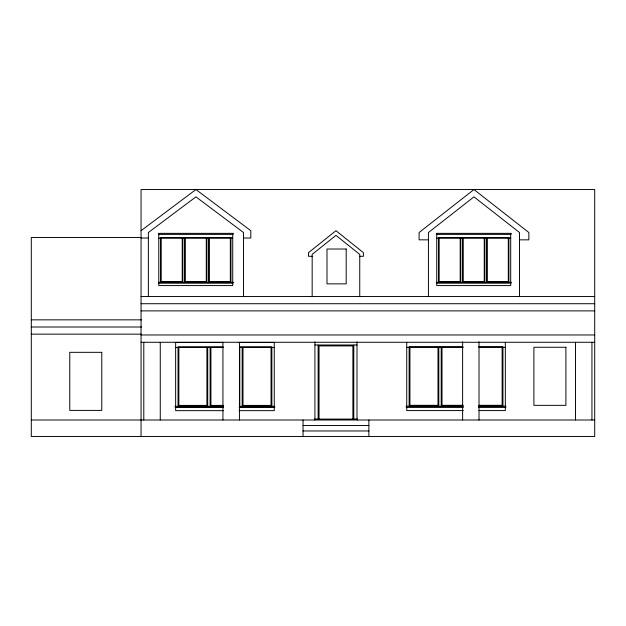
<?xml version="1.0" encoding="UTF-8"?>
<svg xmlns="http://www.w3.org/2000/svg" width="626" height="626" viewBox="0 0 626 626"><rect width="100%" height="100%" fill="white"/><g stroke="black" fill="none" stroke-linecap="round" stroke-linejoin="round"><path stroke-width="0.94" d="M141.053 230.697L195.93 189.537L250.807 230.697L250.807 238.013L243.491 238.013M141.539 237.528L31.3 237.528L31.3 436.463L594.7 436.463L594.7 189.537L141.053 189.537L141.053 436.463M141.053 238.013L148.37 238.013M158.777 238.154L232.731 238.154M436.745 238.154L510.699 238.154M428.434 239.844L419.091 239.844L419.091 232.528L473.968 189.537L528.845 232.528L528.845 239.844L519.51 239.844M312.171 256.3L308.524 256.3L308.524 252.646L335.966 230.697L363.401 252.646L363.401 256.3L359.754 256.3M141.053 296.544L594.7 296.544M141.053 303.72L594.7 303.72M141.053 310.887L594.7 310.887M31.3 319.847L141.539 319.847M31.3 327.007L141.539 327.007M31.3 334.159L141.539 334.159M141.053 334.965L594.7 334.965M141.053 342.281L594.7 342.281M175.194 342.414L223.49 342.414M239.109 342.414L274.712 342.414M314.925 344.996L357 344.996M462.872 346.671L409.13 346.671L409.13 406.579L462.872 406.579M478.507 346.671L502.936 346.671L502.936 406.579L478.507 406.579M222.997 346.757L178.05 346.757L178.05 406.665L222.997 406.665M239.609 346.757L271.856 346.757L271.856 406.665L239.609 406.665M175.648 347.438L223.513 347.438M274.258 347.438L239.781 347.438L239.781 406.321M406.736 347.36L463.295 347.36M478.906 347.36L505.338 347.36M463.295 405.319L442.003 405.319L442.003 347.36M478.906 405.319L502.138 405.319L502.138 347.36M223.498 405.405L210.915 405.405L210.915 347.438M463.217 406.235L406.274 406.235L406.274 407.377L463.357 407.377M478.507 406.235L505.792 406.235L505.792 407.377L478.475 407.377M223.513 406.321L175.194 406.321L175.194 407.463L223.49 407.463M239.609 406.321L274.712 406.321L274.712 407.463L239.109 407.463M463.357 410.578L406.736 410.578L406.736 407.377M478.976 410.578L505.338 410.578L505.338 407.377M223.49 410.664L175.648 410.664L175.648 407.463M239.109 410.664L274.258 410.664L274.258 407.463M31.3 419.999L594.7 419.999M303.039 425.484L368.886 425.484M303.039 430.97L368.886 430.97M591.946 342.281L591.946 419.999M575.505 342.281L575.505 419.999M519.51 296.544L519.51 232.528L473.968 196.861L428.434 232.528L428.434 296.544M510.699 234.382L510.699 282.31M510.699 283.171L510.699 285.573L436.745 285.573L436.745 283.171M508.296 238.154L508.296 281.63L487.247 281.63L487.247 238.154M505.338 342.328L505.338 406.235M486.645 238.154L486.645 282.31M484.845 238.154L484.845 282.31M484.242 238.154L484.242 281.63L463.193 281.63L463.193 238.154M479.023 341.804L479.023 419.999M462.591 238.154L462.591 282.31M462.614 341.804L462.614 419.999M460.791 238.154L460.791 282.31M460.188 238.154L460.188 281.63L439.139 281.63L439.139 238.154M441.205 347.36L441.205 406.235M438.803 347.36L438.803 406.235M437.997 347.36L437.997 405.319L409.936 405.319L409.936 347.36M436.745 234.382L436.745 282.31M406.736 342.328L406.736 406.235M368.886 419.999L368.886 436.463M359.754 296.544L359.754 254.399L335.966 235.368L312.171 254.399L312.171 296.544M357.454 419.999L357.454 419.084L314.471 419.084L314.471 419.999M357 341.796L357 419.084M353.8 344.996L353.8 419.084M352.884 419.084L352.884 345.912L319.041 345.912L319.041 419.084M318.125 344.996L318.125 419.084M314.925 341.796L314.925 419.084M303.039 419.999L303.039 436.463M274.258 342.414L274.258 406.321M271.05 347.438L271.05 405.405L242.99 405.405L242.99 347.438M243.491 296.544L243.491 232.528L195.93 196.861L148.37 232.528L148.37 296.544M242.184 347.438L242.184 406.321M239.445 342.281L239.445 419.999M232.731 234.382L232.731 282.31M232.731 283.171L232.731 285.573L158.777 285.573L158.777 283.171M230.329 238.154L230.329 281.63L209.28 281.63L209.28 238.154M222.934 342.281L222.934 419.999M210.117 347.438L210.117 406.321M208.677 238.154L208.677 282.31M207.715 347.438L207.715 406.321M206.877 238.154L206.877 282.31M206.916 347.438L206.916 405.405L178.848 405.405L178.848 347.438M206.275 238.154L206.275 281.63L185.226 281.63L185.226 238.154M184.623 238.154L184.623 282.31M182.823 238.154L182.823 282.31M182.229 238.154L182.229 281.63L161.172 281.63L161.172 238.154M175.648 342.414L175.648 406.321M160.264 342.281L160.264 419.999M158.777 234.382L158.777 282.31M143.792 342.281L143.792 419.999M233.075 233.349L158.433 233.349L158.433 234.382L233.075 234.382L233.075 233.349M511.035 233.349L436.4 233.349L436.4 234.382L511.035 234.382L511.035 233.349M230.931 237.637L160.577 237.637L160.577 282.569L230.931 282.569L230.931 237.637M508.899 237.637L438.544 237.637L438.544 282.569L508.899 282.569L508.899 237.637M346.194 249.015L326.991 249.015L326.991 283.86L346.194 283.86L346.194 249.015M233.075 282.31L158.433 282.31L158.433 283.171L233.075 283.171L233.075 282.31M511.035 282.31L436.4 282.31L436.4 283.171L511.035 283.171L511.035 282.31M565.904 347.266L533.892 347.266L533.892 405.343L565.904 405.343L565.904 347.266M101.78 352.328L69.768 352.328L69.768 410.406L101.78 410.406L101.78 352.328"/></g></svg>
